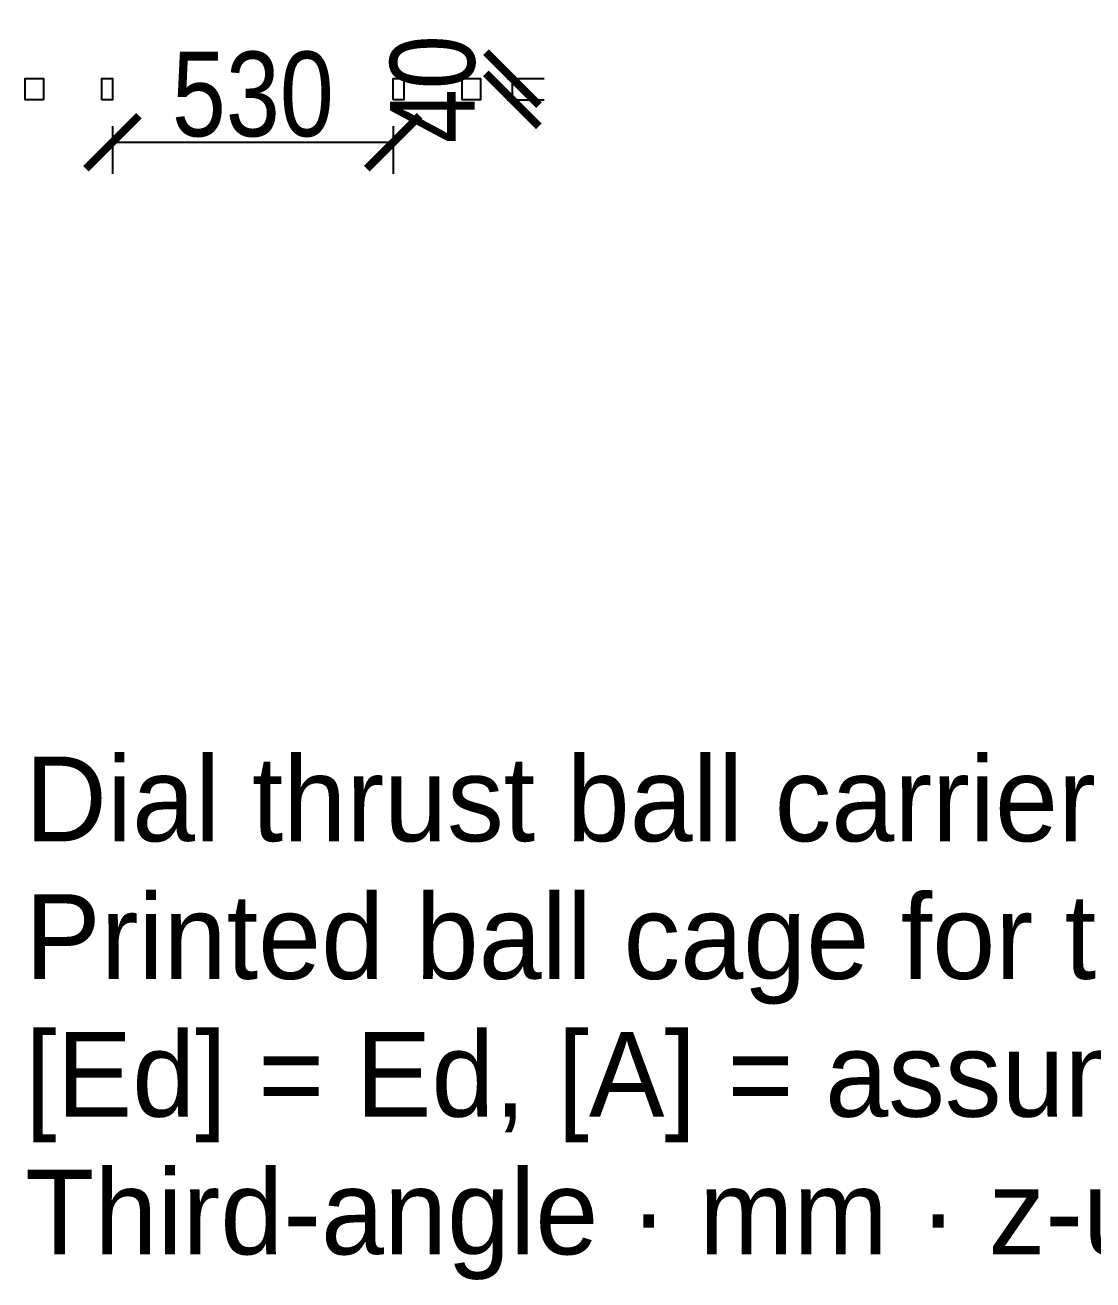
# Model space of a CAD drawing. Header units: millimetres. Extents: x -5 to 104, y -22 to 24.
# Drawn here: x -4.3 to 15.86, y -22.28 to 1.41 of the extents above; entities that cross this region are included whole.
import ezdxf

# ---------------------------------------------------------------- set-up
doc = ezdxf.new("R2010")
doc.units = ezdxf.units.MM
for name, color, linetype in [('DIMS', 3, 'CONTINUOUS'), ('TEXT', 7, 'CONTINUOUS'), ('VISIBLE', 7, 'CONTINUOUS')]:
    doc.layers.add(name, color=color, linetype=linetype)
doc.styles.add('OpenSansCondensed-Light', font='OpenSansCondensed-Light.ttf')
doc.dimstyles.new('EZDXF', dxfattribs={"dimtxt": 0.25, "dimasz": 0.175, "dimexe": 0.375, "dimexo": 0.125, "dimgap": 0.1, "dimtad": 1, "dimlfac": 100, "dimzin": 12, "dimdsep": 46, "dimtxsty": 'OpenSansCondensed-Light', "dimblk": 'ARCHTICK', "dimcen": 2.5, "dimazin": 3, "dimtfac": 0.5, "dimtmove": 2, "dimatfit": 3})

# ---------------------------------------------------------------- blocks, each defined once
blk = doc.blocks.new('_ARCHTICK')
at = {"color": 0, "linetype": 'BYBLOCK', "const_width": 0.15}
blk.add_lwpolyline([(-0.5, -0.5), (0.5, 0.5)], dxfattribs=at)

msp = doc.modelspace()

# ---------------------------------------------------------------- linework, layer by layer
at = {"layer": 'VISIBLE'}
for points in [[(-3.95, 0), (-4.3, 0), (-4.3, 0.4), (-3.95, 0.4), (-3.95, 0)], [(-2.85, 0), (-2.85, 0.4), (-2.65, 0.4), (-2.65, 0), (-2.85, 0)], [(2.65, 0), (2.65, 0.4), (2.85, 0.4), (2.85, 0), (2.65, 0)], [(3.95, 0.4), (4.3, 0.4), (4.3, 0), (3.95, 0), (3.95, 0.4)]]:
    msp.add_lwpolyline(points, dxfattribs=at)

# ---------------------------------------------------------------- texts
at = {"layer": 'TEXT'}
for s, p in [('Dial thrust ball carrier — v0.1, 2026-10-31', (-4.3, -14)), ('Printed ball cage for the control-dial tube / base-cradle collar joint.', (-4.3, -16.6)), ('[Ed] = Ed, [A] = assumed.', (-4.3, -19.2)), ('Third-angle · mm · z-up: top view above, section A-A front', (-4.3, -21.8))]:
    msp.add_text(s, height=1.6, dxfattribs=at).set_placement(p)

# ---------------------------------------------------------------- dimensions: what is measured, and where the dimension line sits
at = {"layer": 'DIMS'}
msp.add_linear_dim(base=(4.9, 0), p1=(4.3, 0), p2=(4.3, 0.4), angle=90, dimstyle='EZDXF', override={"dimtxt": 1.6, "dimasz": 1, "dimexe": 0.6, "dimexo": 0.5, "dimdec": 2}, dxfattribs=at).render()
msp.add_linear_dim(base=(-2.65, -0.8), p1=(-2.65, 0), p2=(2.65, 0), dimstyle='EZDXF', override={"dimtxt": 1.6, "dimasz": 1, "dimexe": 0.6, "dimexo": 0.5, "dimdec": 2}, dxfattribs=at).render()

doc.saveas('drawing.dxf')
